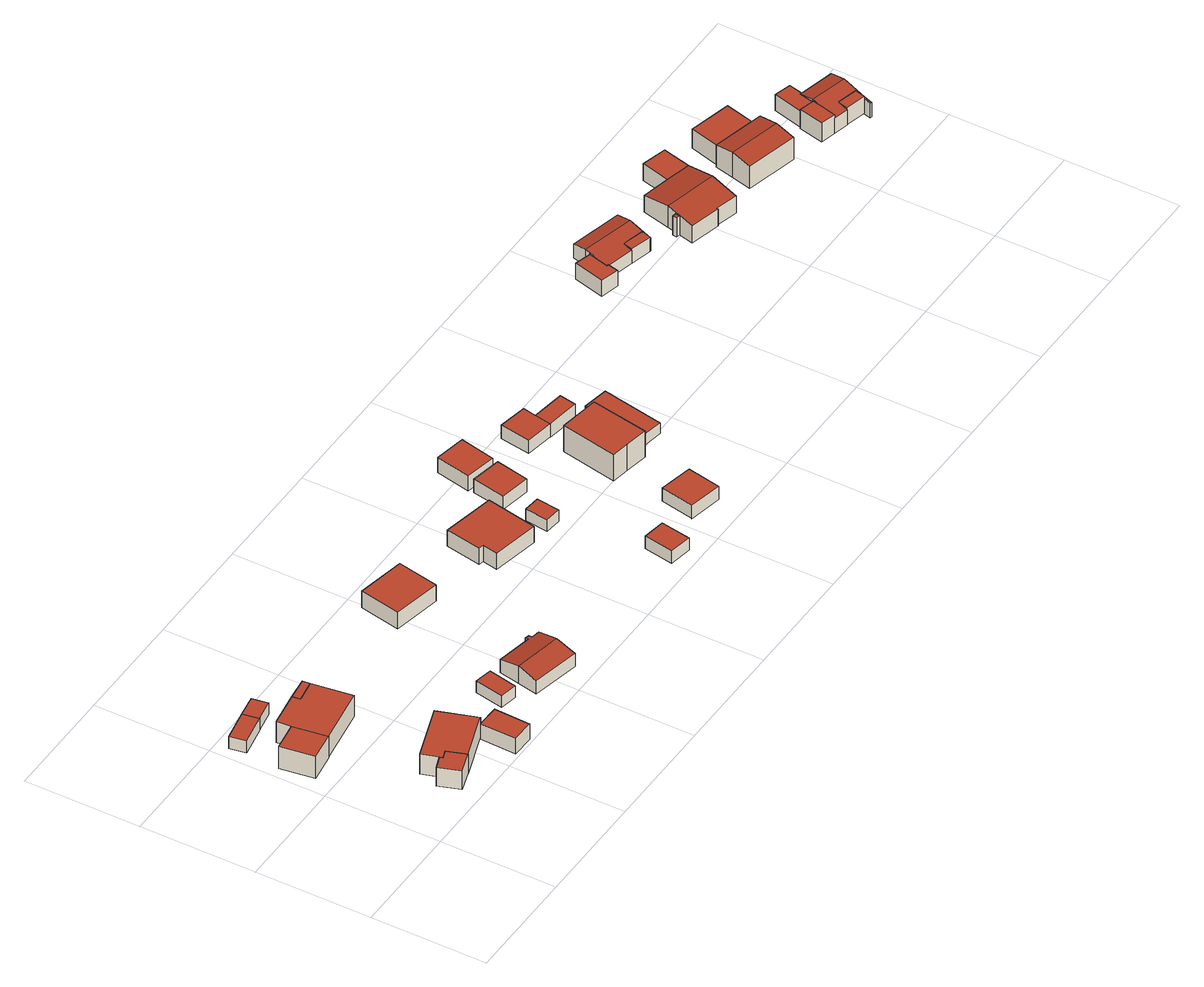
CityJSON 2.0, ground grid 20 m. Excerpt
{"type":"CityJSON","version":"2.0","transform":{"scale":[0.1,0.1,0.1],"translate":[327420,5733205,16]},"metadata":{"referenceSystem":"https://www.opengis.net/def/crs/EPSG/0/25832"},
"CityObjects":{
"building1":{"type":"Building","attributes":{"Geometrietyp2DReferenz":"3000","Gemeindeschluessel":"05170012","function":"31001_1010","roofType":"1000","measuredHeight":4.26},"address":[{"country":"Germany","locality":"Hamminkeln","thoroughfareNumber":"20","thoroughfareName":"Alte Poststraße"}],"geometry":[{"type":"Solid","lod":"2","boundaries":[[[[0,1,2,3]],[[4,5,1,0]],[[6,7,5,4]],[[3,2,7,6]],[[4,0,3,6]],[[1,5,7,2]]]],"semantics":{"surfaces":[{"type":"WallSurface"},{"type":"RoofSurface"},{"type":"GroundSurface"}],"values":[[0,0,0,0,1,2]]}}]},
"building2":{"type":"Building","attributes":{"Geometrietyp2DReferenz":"3000","Gemeindeschluessel":"05170012","function":"31001_1010","roofType":"1000","measuredHeight":3.71},"address":[{"country":"Germany","locality":"Hamminkeln","thoroughfareNumber":"22","thoroughfareName":"Alte Poststraße"}],"geometry":[{"type":"Solid","lod":"2","boundaries":[[[[8,9,10,11]],[[12,13,9,8]],[[14,15,13,12]],[[16,17,15,14]],[[18,19,17,16]],[[11,10,19,18]],[[16,14,12,8,11,18]],[[9,13,15,17,19,10]]]],"semantics":{"surfaces":[{"type":"WallSurface"},{"type":"RoofSurface"},{"type":"GroundSurface"}],"values":[[0,0,0,0,0,0,1,2]]}}]},
"building3":{"type":"Building","attributes":{"Geometrietyp2DReferenz":"3000","Gemeindeschluessel":"05170012","function":"31001_2463","roofType":"1000","measuredHeight":2.41},"address":[{"country":"Germany","locality":"Hamminkeln","thoroughfareNumber":"20","thoroughfareName":"Alte Poststraße"}],"geometry":[{"type":"Solid","lod":"2","boundaries":[[[[20,21,22,23]],[[24,25,21,20]],[[26,27,25,24]],[[23,22,27,26]],[[24,20,23,26]],[[21,25,27,22]]]],"semantics":{"surfaces":[{"type":"WallSurface"},{"type":"RoofSurface"},{"type":"GroundSurface"}],"values":[[0,0,0,0,1,2]]}}]},
"building4":{"type":"Building","attributes":{"Geometrietyp2DReferenz":"3000","Gemeindeschluessel":"05170012","function":"51009_1611","roofType":"1000","measuredHeight":2.36},"geometry":[{"type":"Solid","lod":"2","boundaries":[[[[28,29,30,31]],[[24,32,29,28]],[[20,33,32,24]],[[31,30,33,20]],[[24,28,31,20]],[[29,32,33,30]]]],"semantics":{"surfaces":[{"type":"WallSurface"},{"type":"RoofSurface"},{"type":"GroundSurface"}],"values":[[0,0,0,0,1,2]]}}]},
"building5":{"type":"Building","attributes":{"Geometrietyp2DReferenz":"3000","Gemeindeschluessel":"05170012","function":"31001_1312","roofType":"1000","measuredHeight":4.06},"address":[{"country":"Germany","locality":"Hamminkeln","thoroughfareNumber":"20","thoroughfareName":"Alte Poststraße"}],"geometry":[{"type":"Solid","lod":"2","boundaries":[[[[34,35,36,37]],[[38,39,35,34]],[[40,41,39,38]],[[42,43,41,40]],[[3,44,43,42]],[[6,45,44,3]],[[37,36,45,6]],[[3,42,40,38,34,37,6]],[[35,39,41,43,44,45,36]]]],"semantics":{"surfaces":[{"type":"WallSurface"},{"type":"RoofSurface"},{"type":"GroundSurface"}],"values":[[0,0,0,0,0,0,0,1,2]]}}]},
"building6":{"type":"Building","attributes":{"Geometrietyp2DReferenz":"3000","Gemeindeschluessel":"05170012","function":"31001_1312","roofType":"1000","measuredHeight":3.87},"address":[{"country":"Germany","locality":"Hamminkeln","thoroughfareNumber":"22","thoroughfareName":"Alte Poststraße"}],"geometry":[{"type":"Solid","lod":"2","boundaries":[[[[46,47,48,49]],[[50,51,47,46]],[[52,53,51,50]],[[12,54,53,52]],[[8,55,54,12]],[[11,56,55,8]],[[18,57,56,11]],[[49,48,57,18]],[[11,8,12,52,50,46,49,18]],[[47,51,53,54,55,56,57,48]]]],"semantics":{"surfaces":[{"type":"WallSurface"},{"type":"RoofSurface"},{"type":"GroundSurface"}],"values":[[0,0,0,0,0,0,0,0,1,2]]}}]},
"building7":{"type":"Building","attributes":{"Geometrietyp2DReferenz":"3000","Gemeindeschluessel":"05170012","function":"51009_1610","roofType":"1000","measuredHeight":3.76},"geometry":[{"type":"Solid","lod":"2","boundaries":[[[[40,58,59,60]],[[38,61,58,40]],[[34,62,61,38]],[[60,59,62,34]],[[38,40,60,34]],[[58,61,62,59]]]],"semantics":{"surfaces":[{"type":"WallSurface"},{"type":"RoofSurface"},{"type":"GroundSurface"}],"values":[[0,0,0,0,1,2]]}}]},
"building8":{"type":"Building","attributes":{"Geometrietyp2DReferenz":"3000","Gemeindeschluessel":"05170012","function":"31001_2463","roofType":"1000","measuredHeight":3.03},"address":[{"country":"Germany","locality":"Hamminkeln","thoroughfareNumber":"22","thoroughfareName":"Alte Poststraße"}],"geometry":[{"type":"Solid","lod":"2","boundaries":[[[[63,64,65,66]],[[67,68,64,63]],[[69,70,68,67]],[[66,65,70,69]],[[67,63,66,69]],[[64,68,70,65]]]],"semantics":{"surfaces":[{"type":"WallSurface"},{"type":"RoofSurface"},{"type":"GroundSurface"}],"values":[[0,0,0,0,1,2]]}}]},
"building9":{"type":"Building","attributes":{"Geometrietyp2DReferenz":"3000","Gemeindeschluessel":"05170012","function":"51009_1611","roofType":"1000","measuredHeight":2.35},"geometry":[{"type":"Solid","lod":"2","boundaries":[[[[71,72,73,74]],[[75,76,72,71]],[[77,78,76,75]],[[74,73,78,77]],[[75,71,74,77]],[[72,76,78,73]]]],"semantics":{"surfaces":[{"type":"WallSurface"},{"type":"RoofSurface"},{"type":"GroundSurface"}],"values":[[0,0,0,0,1,2]]}}]},
"building10":{"type":"Building","attributes":{"Geometrietyp2DReferenz":"3000","Gemeindeschluessel":"05170012","function":"31001_1312","roofType":"3100","measuredHeight":3.4},"address":[{"country":"Germany","locality":"Hamminkeln","thoroughfareNumber":"26","thoroughfareName":"Alte Poststraße"}],"geometry":[{"type":"Solid","lod":"2","boundaries":[[[[79,80,81,82]],[[83,84,80,79]],[[85,86,84,83]],[[87,88,86,85]],[[89,90,88,87]],[[91,92,90,89]],[[93,94,92,91]],[[95,96,94,93]],[[97,98,96,95]],[[82,81,98,97]],[[93,91,89,87,85,83,79,95]],[[82,97,95,79]],[[80,84,86,88,90,92,94,96,98,81]]]],"semantics":{"surfaces":[{"type":"WallSurface"},{"type":"RoofSurface"},{"type":"GroundSurface"}],"values":[[0,0,0,0,0,0,0,0,0,0,1,1,2]]}}]},
"building11":{"type":"Building","attributes":{"Geometrietyp2DReferenz":"3000","Gemeindeschluessel":"05170012","function":"31001_1312","roofType":"1000","measuredHeight":3.26},"address":[{"country":"Germany","locality":"Hamminkeln","thoroughfareNumber":"24","thoroughfareName":"Alte Poststraße"}],"geometry":[{"type":"Solid","lod":"2","boundaries":[[[[99,100,101,102]],[[103,104,100,99]],[[105,106,104,103]],[[102,101,106,105]],[[103,99,102,105]],[[100,104,106,101]]]],"semantics":{"surfaces":[{"type":"WallSurface"},{"type":"RoofSurface"},{"type":"GroundSurface"}],"values":[[0,0,0,0,1,2]]}}]},
"building12":{"type":"Building","attributes":{"Geometrietyp2DReferenz":"3000","Gemeindeschluessel":"05170012","function":"31001_1312","roofType":"1000","measuredHeight":3.13},"address":[{"country":"Germany","locality":"Hamminkeln","thoroughfareNumber":"30","thoroughfareName":"Alte Poststraße"}],"geometry":[{"type":"Solid","lod":"2","boundaries":[[[[107,108,109,110]],[[111,112,108,107]],[[113,114,112,111]],[[115,116,114,113]],[[117,118,116,115]],[[110,109,118,117]],[[115,113,111,107,110,117]],[[108,112,114,116,118,109]]]],"semantics":{"surfaces":[{"type":"WallSurface"},{"type":"RoofSurface"},{"type":"GroundSurface"}],"values":[[0,0,0,0,0,0,1,2]]}}]},
"building13":{"type":"Building","attributes":{"Geometrietyp2DReferenz":"3000","Gemeindeschluessel":"05170012","function":"51009_1611","roofType":"1000","measuredHeight":2.41},"geometry":[{"type":"Solid","lod":"2","boundaries":[[[[119,120,121,122]],[[123,124,120,119]],[[125,126,124,123]],[[122,121,126,125]],[[123,119,122,125]],[[120,124,126,121]]]],"semantics":{"surfaces":[{"type":"WallSurface"},{"type":"RoofSurface"},{"type":"GroundSurface"}],"values":[[0,0,0,0,1,2]]}}]},
"building14":{"type":"Building","attributes":{"Geometrietyp2DReferenz":"3000","Gemeindeschluessel":"05170012","function":"31001_1313","roofType":"1000","measuredHeight":2.27},"address":[{"country":"Germany","locality":"Hamminkeln","thoroughfareNumber":"30","thoroughfareName":"Alte Poststraße"}],"geometry":[{"type":"Solid","lod":"2","boundaries":[[[[127,128,129,130]],[[131,132,128,127]],[[133,134,132,131]],[[130,129,134,133]],[[131,127,130,133]],[[128,132,134,129]]]],"semantics":{"surfaces":[{"type":"WallSurface"},{"type":"RoofSurface"},{"type":"GroundSurface"}],"values":[[0,0,0,0,1,2]]}}]},
"building15":{"type":"Building","attributes":{"Geometrietyp2DReferenz":"3000","Gemeindeschluessel":"05170012","function":"51009_1611","roofType":"1000","measuredHeight":2.61},"geometry":[{"type":"Solid","lod":"2","boundaries":[[[[135,136,137,138]],[[139,140,136,135]],[[141,142,140,139]],[[138,137,142,141]],[[139,135,138,141]],[[136,140,142,137]]]],"semantics":{"surfaces":[{"type":"WallSurface"},{"type":"RoofSurface"},{"type":"GroundSurface"}],"values":[[0,0,0,0,1,2]]}}]},
"building16":{"type":"Building","attributes":{"Geometrietyp2DReferenz":"3000","Gemeindeschluessel":"05170012","function":"51009_1611","roofType":"1000","measuredHeight":2.99},"geometry":[{"type":"Solid","lod":"2","boundaries":[[[[143,144,145,146]],[[147,148,144,143]],[[149,150,148,147]],[[146,145,150,149]],[[147,143,146,149]],[[144,148,150,145]]]],"semantics":{"surfaces":[{"type":"WallSurface"},{"type":"RoofSurface"},{"type":"GroundSurface"}],"values":[[0,0,0,0,1,2]]}}]},
"building17":{"type":"Building","attributes":{"Geometrietyp2DReferenz":"3000","Gemeindeschluessel":"05170012","function":"31001_2463","roofType":"1000","measuredHeight":2.61},"address":[{"country":"Germany","locality":"Hamminkeln","thoroughfareNumber":"32","thoroughfareName":"Alte Poststraße"}],"geometry":[{"type":"Solid","lod":"2","boundaries":[[[[151,152,153,154]],[[155,156,152,151]],[[157,158,156,155]],[[159,160,158,157]],[[154,153,160,159]],[[157,155,151,154,159]],[[152,156,158,160,153]]]],"semantics":{"surfaces":[{"type":"WallSurface"},{"type":"RoofSurface"},{"type":"GroundSurface"}],"values":[[0,0,0,0,0,1,2]]}}]},
"building18":{"type":"Building","attributes":{"Geometrietyp2DReferenz":"3000","Gemeindeschluessel":"05170012","function":"51009_1611","roofType":"1000","measuredHeight":2.6},"geometry":[{"type":"Solid","lod":"2","boundaries":[[[[161,162,163,164]],[[165,166,162,161]],[[167,168,166,165]],[[169,170,168,167]],[[164,163,170,169]],[[167,165,161,164,169]],[[162,166,168,170,163]]]],"semantics":{"surfaces":[{"type":"WallSurface"},{"type":"RoofSurface"},{"type":"GroundSurface"}],"values":[[0,0,0,0,0,1,2]]}}]},
"building19":{"type":"Building","attributes":{"Geometrietyp2DReferenz":"3000","Gemeindeschluessel":"05170012","function":"31001_1312","roofType":"1000","measuredHeight":5.11},"address":[{"country":"Germany","locality":"Hamminkeln","thoroughfareNumber":"34","thoroughfareName":"Alte Poststraße"}],"geometry":[{"type":"Solid","lod":"2","boundaries":[[[[171,172,173,174]],[[175,176,172,171]],[[177,178,176,175]],[[179,180,178,177]],[[174,173,180,179]],[[177,175,171,174,179]],[[172,176,178,180,173]]]],"semantics":{"surfaces":[{"type":"WallSurface"},{"type":"RoofSurface"},{"type":"GroundSurface"}],"values":[[0,0,0,0,0,1,2]]}}]},
"building20":{"type":"Building","attributes":{"Geometrietyp2DReferenz":"3000","Gemeindeschluessel":"05170012","function":"31001_2463","roofType":"1000","measuredHeight":2.78},"address":[{"country":"Germany","locality":"Hamminkeln","thoroughfareNumber":"34","thoroughfareName":"Alte Poststraße"}],"geometry":[{"type":"Solid","lod":"2","boundaries":[[[[181,182,183,161]],[[184,185,182,181]],[[165,186,185,184]],[[161,183,186,165]],[[184,181,161,165]],[[182,185,186,183]]]],"semantics":{"surfaces":[{"type":"WallSurface"},{"type":"RoofSurface"},{"type":"GroundSurface"}],"values":[[0,0,0,0,1,2]]}}]},
"building21":{"type":"Building","attributes":{"Geometrietyp2DReferenz":"3000","Gemeindeschluessel":"05170012","function":"31001_2723","roofType":"1000","measuredHeight":2.17},"address":[{"country":"Germany","locality":"Hamminkeln","thoroughfareNumber":"34","thoroughfareName":"Alte Poststraße"}],"geometry":[{"type":"Solid","lod":"2","boundaries":[[[[187,188,189,190]],[[191,192,188,187]],[[193,194,192,191]],[[195,196,194,193]],[[197,198,196,195]],[[190,189,198,197]],[[195,193,191,187,190,197]],[[188,192,194,196,198,189]]]],"semantics":{"surfaces":[{"type":"WallSurface"},{"type":"RoofSurface"},{"type":"GroundSurface"}],"values":[[0,0,0,0,0,0,1,2]]}}]},
"building22":{"type":"Building","attributes":{"Geometrietyp2DReferenz":"3000","Gemeindeschluessel":"05170012","function":"31001_2723","roofType":"1000","measuredHeight":3.14},"address":[{"country":"Germany","locality":"Hamminkeln","thoroughfareNumber":"42","thoroughfareName":"Alte Poststraße"}],"geometry":[{"type":"Solid","lod":"2","boundaries":[[[[199,200,201,202]],[[203,204,200,199]],[[205,206,204,203]],[[207,208,206,205]],[[209,210,208,207]],[[202,201,210,209]],[[207,205,203,199,202,209]],[[200,204,206,208,210,201]]]],"semantics":{"surfaces":[{"type":"WallSurface"},{"type":"RoofSurface"},{"type":"GroundSurface"}],"values":[[0,0,0,0,0,0,1,2]]}}]},
"building23":{"type":"Building","attributes":{"Gemeindeschluessel":"05170012","Geometrietyp2DReferenz":"3000","function":"31001_1312"},"address":[{"country":"Germany","locality":"Hamminkeln","thoroughfareNumber":"42","thoroughfareName":"Alte Poststraße"}],"children":["building23-1","building23-2"]},
"building23-1":{"type":"BuildingPart","attributes":{"roofType":"3100","measuredHeight":3.28},"parents":["building23"],"geometry":[{"type":"MultiSurface","lod":"2","boundaries":[[[211,212,213,214]],[[215,216,212,211]],[[217,218,216,215]],[[219,220,218,217]],[[221,222,220,219]],[[223,224,222,221]],[[225,226,224,223]],[[227,228,226,225]],[[229,230,228,227]],[[217,215,211,214,231,232,229,227,225,219]],[[223,221,219,225]],[[212,216,218,220,222,224,226,228,230,233,234,213]],[[229,235,232,233,230]],[[232,231,234,233]],[[231,236,214,213,234]]],"semantics":{"surfaces":[{"type":"WallSurface"},{"type":"RoofSurface"},{"type":"GroundSurface"},{"type":"ClosureSurface"}],"values":[0,0,0,0,0,0,0,0,0,1,1,2,3,3,3]}}]},
"building23-2":{"type":"BuildingPart","attributes":{"roofType":"1000","measuredHeight":2.77},"address":[{"country":"Germany","locality":"Hamminkeln","thoroughfareNumber":"42","thoroughfareName":"Alte Poststraße"}],"parents":["building23"],"geometry":[{"type":"MultiSurface","lod":"2","boundaries":[[[237,213,230,238]],[[232,231,237,238]],[[234,233,230,213]],[[237,236,214]],[[214,236,231,234,213]],[[231,232,233,234]],[[238,229,235]],[[232,235,229,230,233]]],"semantics":{"surfaces":[{"type":"WallSurface"},{"type":"RoofSurface"},{"type":"GroundSurface"},{"type":"ClosureSurface"}],"values":[0,1,2,0,3,3,0,3]}}]},
"building24":{"type":"Building","attributes":{"Geometrietyp2DReferenz":"3000","Gemeindeschluessel":"05170012","function":"31001_3200","roofType":"1000","measuredHeight":3.69},"address":[{"country":"Germany","locality":"Hamminkeln","thoroughfareNumber":"44","thoroughfareName":"Alte Poststraße"}],"geometry":[{"type":"Solid","lod":"2","boundaries":[[[[239,240,241,242]],[[243,244,240,239]],[[245,246,244,243]],[[242,241,246,245]],[[243,239,242,245]],[[240,244,246,241]]]],"semantics":{"surfaces":[{"type":"WallSurface"},{"type":"RoofSurface"},{"type":"GroundSurface"}],"values":[[0,0,0,0,1,2]]}}]},
"building25":{"type":"Building","attributes":{"Gemeindeschluessel":"05170012","Geometrietyp2DReferenz":"3000","function":"31001_1312"},"address":[{"country":"Germany","locality":"Hamminkeln","thoroughfareNumber":"44","thoroughfareName":"Alte Poststraße"}],"children":["building25-1","building25-2"]},
"building25-1":{"type":"BuildingPart","attributes":{"roofType":"3100","measuredHeight":4.19},"parents":["building25"],"geometry":[{"type":"Solid","lod":"2","boundaries":[[[[247,248,244,249]],[[250,251,248,247]],[[252,253,251,250]],[[254,255,256,257]],[[258,259,255,254]],[[260,261,259,258]],[[262,263,261,260]],[[264,265,263,262]],[[266,246,265,264]],[[249,244,246,266]],[[249,266,264,262,260,258,254,247]],[[257,252,250,247,254]],[[248,251,253,256,255,259,261,263,265,246,244]],[[257,256,253,252]]]],"semantics":{"surfaces":[{"type":"WallSurface"},{"type":"RoofSurface"},{"type":"GroundSurface"},{"type":"ClosureSurface"}],"values":[[0,0,0,0,0,0,0,0,0,0,1,1,2,3]]}}]},
"building25-2":{"type":"BuildingPart","attributes":{"roofType":"1000","measuredHeight":3.31},"parents":["building25"],"geometry":[{"type":"Solid","lod":"2","boundaries":[[[[267,268,253,252]],[[269,270,268,267]],[[257,256,270,269]],[[269,267,252,257]],[[268,270,256,253]],[[252,253,256,257]]]],"semantics":{"surfaces":[{"type":"WallSurface"},{"type":"RoofSurface"},{"type":"GroundSurface"},{"type":"ClosureSurface"}],"values":[[0,0,0,1,2,3]]}}]},
"building26":{"type":"Building","attributes":{"Geometrietyp2DReferenz":"3000","Gemeindeschluessel":"05170012","function":"31001_1312","roofType":"3100","measuredHeight":4.93},"address":[{"country":"Germany","locality":"Hamminkeln","thoroughfareNumber":"46","thoroughfareName":"Alte Poststraße"}],"geometry":[{"type":"Solid","lod":"2","boundaries":[[[[271,272,273,274]],[[275,276,272,271]],[[277,278,276,275]],[[279,280,278,277]],[[281,282,280,279]],[[283,284,282,281]],[[274,273,284,283]],[[279,277,275,271,281]],[[274,283,281,271]],[[272,276,278,280,282,284,273]]]],"semantics":{"surfaces":[{"type":"WallSurface"},{"type":"RoofSurface"},{"type":"GroundSurface"}],"values":[[0,0,0,0,0,0,0,1,1,2]]}}]},
"building27":{"type":"Building","attributes":{"Geometrietyp2DReferenz":"3000","Gemeindeschluessel":"05170012","function":"31001_1312","roofType":"1000","measuredHeight":3.76},"address":[{"country":"Germany","locality":"Hamminkeln","thoroughfareNumber":"46","thoroughfareName":"Alte Poststraße"}],"geometry":[{"type":"Solid","lod":"2","boundaries":[[[[285,286,287,288]],[[277,289,286,285]],[[275,290,289,277]],[[288,287,290,275]],[[277,285,288,275]],[[286,289,290,287]]]],"semantics":{"surfaces":[{"type":"WallSurface"},{"type":"RoofSurface"},{"type":"GroundSurface"}],"values":[[0,0,0,0,1,2]]}}]},
"building28":{"type":"Building","attributes":{"Geometrietyp2DReferenz":"3000","Gemeindeschluessel":"05170012","function":"31001_2723","roofType":"1000","measuredHeight":3.01},"address":[{"country":"Germany","locality":"Hamminkeln","thoroughfareNumber":"48","thoroughfareName":"Alte Poststraße"}],"geometry":[{"type":"Solid","lod":"2","boundaries":[[[[291,292,293,294]],[[295,296,292,291]],[[297,298,296,295]],[[299,300,298,297]],[[301,302,300,299]],[[294,293,302,301]],[[299,297,295,291,294,301]],[[292,296,298,300,302,293]]]],"semantics":{"surfaces":[{"type":"WallSurface"},{"type":"RoofSurface"},{"type":"GroundSurface"}],"values":[[0,0,0,0,0,0,1,2]]}}]},
"building29":{"type":"Building","attributes":{"Gemeindeschluessel":"05170012","Geometrietyp2DReferenz":"3000","function":"31001_1312"},"address":[{"country":"Germany","locality":"Hamminkeln","thoroughfareNumber":"48","thoroughfareName":"Alte Poststraße"}],"children":["building29-1","building29-2","building29-3"]},
"building29-1":{"type":"BuildingPart","attributes":{"roofType":"3100","measuredHeight":3.9},"parents":["building29"],"geometry":[{"type":"MultiSurface","lod":"2","boundaries":[[[303,304,305,306]],[[297,307,304,303]],[[295,308,307,297]],[[309,310,308,295]],[[311,312,310,309]],[[313,314,312,311]],[[315,316,314,313]],[[317,318,316,315]],[[319,320,318,317]],[[321,322,323,324]],[[306,321,324,325,326,319,317,315,313,311,303]],[[309,295,297,303,311]],[[305,304,307,308,310,312,314,316,318,320,327,328,323,322]],[[306,329,330]],[[321,330,329,305,322]],[[331,332,327,320]],[[319,326,332,331]],[[332,333,328,327]],[[326,325,333,332]],[[333,334,323,328]],[[325,324,334,333]]],"semantics":{"surfaces":[{"type":"WallSurface"},{"type":"RoofSurface"},{"type":"GroundSurface"},{"type":"ClosureSurface"}],"values":[0,0,0,0,0,0,0,0,0,0,1,1,2,0,3,0,3,0,3,0,3]}}]},
"building29-2":{"type":"BuildingPart","attributes":{"roofType":"1000","measuredHeight":3.69},"parents":["building29"],"geometry":[{"type":"MultiSurface","lod":"2","boundaries":[[[335,336,337,338]],[[329,305,336,335]],[[338,337,322,339]],[[329,335,338,339]],[[336,305,322,337]],[[339,321,330]],[[329,330,321,322,305]]],"semantics":{"surfaces":[{"type":"WallSurface"},{"type":"RoofSurface"},{"type":"GroundSurface"},{"type":"ClosureSurface"}],"values":[0,0,0,1,2,0,3]}}]},
"building29-3":{"type":"BuildingPart","attributes":{"roofType":"1000","measuredHeight":3.3},"address":[{"country":"Germany","locality":"Hamminkeln","thoroughfareNumber":"48","thoroughfareName":"Alte Poststraße"}],"parents":["building29"],"geometry":[{"type":"MultiSurface","lod":"2","boundaries":[[[340,334,331,341]],[[326,325,340,341]],[[333,332,331,334]],[[340,325,324]],[[333,334,324,325]],[[332,333,325,326]],[[341,319,326]],[[331,332,326,319]]],"semantics":{"surfaces":[{"type":"WallSurface"},{"type":"RoofSurface"},{"type":"GroundSurface"},{"type":"ClosureSurface"}],"values":[0,1,2,0,3,3,0,3]}}]}
},
"vertices":[
[18,226,60],[18,226,17],[67,233,17],[67,233,60],[9,285,60],[9,285,17],[58,292,60],[58,292,17],
[136,73,51],[136,73,14],[122,68,14],[122,68,51],[148,40,51],[148,40,14],[111,28,51],[111,28,14],[98,65,51],[98,65,14],[120,73,51],[120,73,14],
[56,377,48],[56,377,24],[2,367,24],[2,367,48],[61,349,48],[61,349,24],[7,339,48],[7,339,24],
[98,355,48],[98,355,25],[93,383,25],[93,383,48],[61,349,25],[56,377,25],
[116,326,60],[116,326,19],[55,317,19],[55,317,60],[118,312,60],[118,312,19],[156,318,60],[156,318,19],[166,248,60],[166,248,19],[67,233,19],[58,292,19],
[206,134,51],[206,134,12],[111,102,12],[111,102,51],[229,67,51],[229,67,12],[228,67,51],[228,67,12],[148,40,12],[136,73,12],[122,68,12],[120,73,12],
[156,318,23],[154,331,23],[154,331,60],[118,312,23],[116,326,23],
[267,66,39],[267,66,9],[228,67,9],[228,67,39],[265,4,39],[265,4,9],[226,5,39],[226,5,9],
[334,70,33],[334,70,10],[344,120,10],[344,120,33],[304,76,33],[304,76,10],[314,126,33],[314,126,10],
[365,83,43],[365,83,9],[358,48,9],[358,48,35],[372,119,35],[372,119,9],[433,107,35],[433,107,9],[434,113,34],[434,113,9],[441,111,34],[441,111,9],[440,105,35],[440,105,9],[455,102,35],[455,102,9],[448,67,43],[448,67,9],[441,31,35],[441,31,9],
[467,350,50],[467,350,18],[384,366,18],[384,366,50],[453,279,50],[453,279,18],[370,295,50],[370,295,18],
[568,266,47],[568,266,16],[563,240,16],[563,240,47],[559,268,47],[559,268,16],[571,330,47],[571,330,16],[661,312,47],[661,312,16],[644,224,47],[644,224,16],
[755,22,32],[755,22,8],[764,74,8],[764,74,32],[716,29,32],[716,29,8],[725,80,32],[725,80,8],
[707,219,35],[707,219,12],[712,259,12],[712,259,35],[679,222,35],[679,222,12],[684,262,35],[684,262,12],
[735,291,43],[735,291,17],[746,348,17],[746,348,43],[683,301,43],[683,301,17],[694,358,43],[694,358,17],
[740,353,52],[740,353,22],[753,414,22],[753,414,52],[687,364,52],[687,364,22],[700,424,52],[700,424,22],
[886,101,35],[886,101,9],[829,113,9],[829,113,35],[875,43,35],[875,43,9],[817,55,35],[817,55,9],[818,56,35],[818,56,9],
[863,353,45],[863,353,19],[867,376,19],[867,376,45],[858,324,45],[858,324,19],[809,332,45],[809,332,19],[818,385,45],[818,385,19],
[922,287,57],[922,287,6],[853,298,6],[853,298,57],[904,188,57],[904,188,6],[864,195,57],[864,195,6],[834,200,57],[834,200,6],
[920,344,45],[920,344,18],[863,353,18],[915,315,45],[915,315,18],[858,324,18],
[919,218,27],[919,218,6],[931,216,6],[931,216,27],[937,311,27],[937,311,6],[981,303,27],[981,303,6],[961,196,27],[961,196,6],[928,202,27],[928,202,6],
[1166,420,54],[1166,420,23],[1198,412,23],[1198,412,54],[1180,474,54],[1180,474,23],[1208,466,54],[1208,466,23],[1199,431,54],[1199,431,23],[1202,431,54],[1202,431,23],
[1202,431,51],[1202,431,26],[1250,419,26],[1250,419,51],[1199,431,51],[1199,431,26],[1208,466,58],[1208,466,26],[1210,474,59],[1210,474,26],[1216,499,54],[1216,499,26],[1306,477,54],[1306,477,26],[1300,451,59],[1300,451,26],[1289,409,51],[1289,409,26],[1287,409,51],[1287,409,26],[1255,436,54],[1292,426,54],[1292,426,26],[1255,436,26],[1291,424,54],[1254,433,54],
[1250,419,54],[1287,409,54],
[1339,401,61],[1339,401,24],[1338,394,24],[1338,394,61],[1346,400,61],[1346,400,24],[1344,392,61],[1344,392,24],
[1350,416,66],[1350,416,24],[1346,400,63],[1361,464,57],[1361,464,24],[1410,453,57],[1410,453,24],[1442,394,66],[1442,394,24],[1453,442,24],[1453,442,57],[1430,346,57],[1430,346,24],[1391,356,57],[1391,356,24],[1391,354,57],[1391,354,24],[1338,367,57],[1338,367,24],[1344,392,62],
[1422,502,57],[1422,502,24],[1465,491,57],[1465,491,24],
[1499,393,70],[1499,393,21],[1491,359,21],[1491,359,64],[1507,427,64],[1507,427,21],[1580,409,64],[1580,409,21],[1597,405,64],[1597,405,21],[1589,371,70],[1589,371,21],[1581,337,64],[1581,337,21],
[1592,458,64],[1592,458,26],[1520,476,26],[1520,476,64],[1580,409,26],[1507,427,26],
[1688,408,55],[1688,408,24],[1659,416,24],[1659,416,55],[1682,384,55],[1682,384,24],[1679,385,55],[1679,385,24],[1673,358,55],[1673,358,24],[1646,365,55],[1646,365,24],
[1673,359,60],[1673,359,21],[1673,358,21],[1673,358,60],[1679,385,21],[1682,384,21],[1743,369,55],[1743,369,21],[1737,343,60],[1737,343,21],[1726,301,52],[1726,301,21],[1723,287,49],[1723,287,21],[1720,288,49],[1720,288,21],[1723,300,51],[1723,300,21],[1662,315,51],[1662,315,21],[1688,309,21],[1688,309,51],[1693,327,55],[1728,318,55],[1728,318,21],[1693,327,21],[1673,358,58],[1670,349,58],[1723,300,22],[1728,318,22],[1693,327,22],[1688,309,22],
[1646,365,58],[1646,365,21],[1636,322,21],[1636,322,58],[1662,315,58],
[1688,309,55],[1723,300,55]
]}
